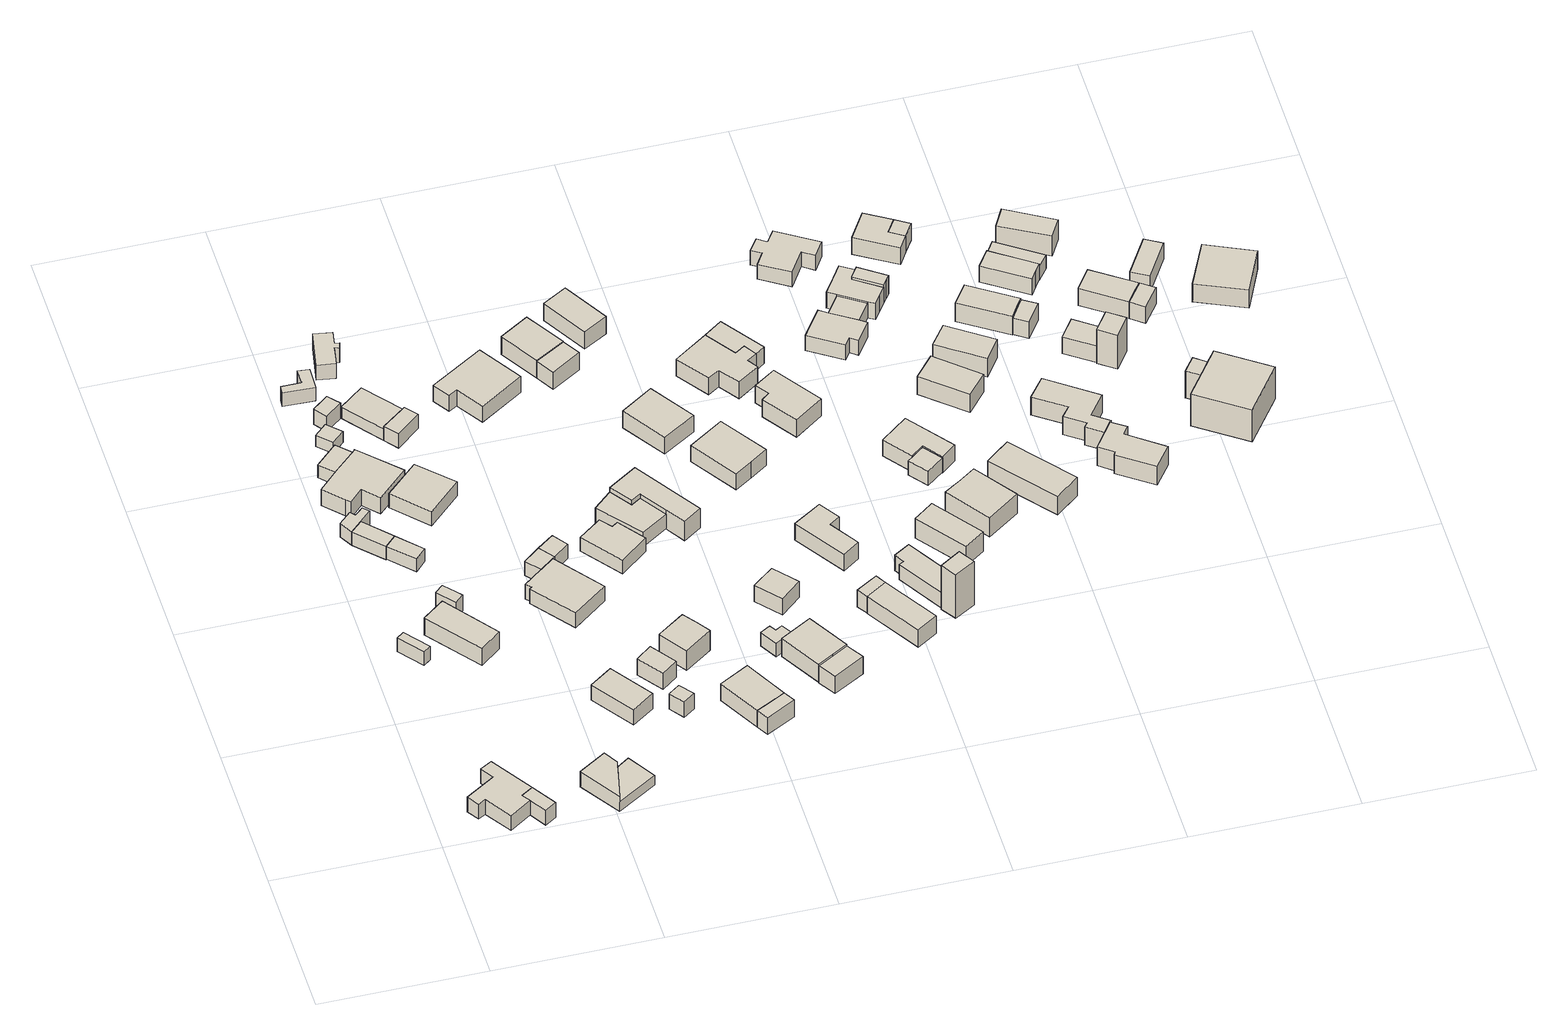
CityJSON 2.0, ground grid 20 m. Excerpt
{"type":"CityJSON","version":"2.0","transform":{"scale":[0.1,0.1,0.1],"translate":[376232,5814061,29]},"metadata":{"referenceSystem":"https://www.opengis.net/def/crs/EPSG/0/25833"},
"CityObjects":{
"building1":{"type":"Building","attributes":{"Gemeindeschluessel":"11000005","BezugspunktDach":"2200","function":"31001_1312","measuredHeight":2.3,"storeysAboveGround":1},"address":[{"country":"Germany","locality":"Berlin","thoroughfareNumber":"42 (55)","thoroughfareName":"Breitehornweg"}],"geometry":[{"type":"Solid","lod":"1","boundaries":[[[[0,1,2,3,4,5,6,7,8,9]],[[10,11,12,13,14,15,16,17,18,19]],[[10,19,9,8]],[[11,10,8,7]],[[12,11,7,6]],[[13,12,6,5]],[[14,13,5,4]],[[15,14,4,3]],[[16,15,3,2]],[[17,16,2,1]],[[18,17,1,0]],[[19,18,0,9]]]]}]},
"building2":{"type":"Building","attributes":{"Gemeindeschluessel":"11000005","BezugspunktDach":"2200","function":"51009_1610","measuredHeight":2.31,"storeysAboveGround":0},"address":[{"country":"Germany","locality":"Berlin"}],"geometry":[{"type":"Solid","lod":"1","boundaries":[[[[3,20,21,5,4]],[[13,22,23,15,14]],[[13,14,4,5]],[[22,13,5,21]],[[23,22,21,20]],[[15,23,20,3]],[[14,15,3,4]]]]}]},
"building3":{"type":"Building","attributes":{"Gemeindeschluessel":"11000005","BezugspunktDach":"2200","function":"31001_1000","measuredHeight":2.13,"storeysAboveGround":1},"address":[{"country":"Germany","locality":"Berlin","thoroughfareNumber":"42 (38)","thoroughfareName":"Breitehornweg"}],"geometry":[{"type":"Solid","lod":"1","boundaries":[[[[24,25,26,27]],[[28,29,30,31]],[[28,31,27,26]],[[29,28,26,25]],[[30,29,25,24]],[[31,30,24,27]]]]}]},
"building4":{"type":"Building","attributes":{"Gemeindeschluessel":"11000005","BezugspunktDach":"2200","function":"31001_1000","measuredHeight":2.03,"storeysAboveGround":1},"address":[{"country":"Germany","locality":"Berlin","thoroughfareNumber":"42 (13)","thoroughfareName":"Breitehornweg"}],"geometry":[{"type":"Solid","lod":"1","boundaries":[[[[32,33,34,35,36,37,38]],[[39,40,41,42,43,44,45]],[[39,45,38,37]],[[40,39,37,36]],[[41,40,36,35]],[[42,41,35,34]],[[43,42,34,33]],[[44,43,33,32]],[[45,44,32,38]]]]}]},
"building5":{"type":"Building","attributes":{"Gemeindeschluessel":"11000005","BezugspunktDach":"2200","function":"31001_1000","measuredHeight":2.01,"storeysAboveGround":1},"address":[{"country":"Germany","locality":"Berlin","thoroughfareNumber":"42 (14)","thoroughfareName":"Breitehornweg"}],"geometry":[{"type":"Solid","lod":"1","boundaries":[[[[46,47,33,32]],[[43,48,49,44]],[[43,44,32,33]],[[48,43,33,47]],[[49,48,47,46]],[[44,49,46,32]]]]}]},
"building6":{"type":"Building","attributes":{"Gemeindeschluessel":"11000005","BezugspunktDach":"2200","function":"31001_1312","measuredHeight":2.91,"storeysAboveGround":1},"address":[{"country":"Germany","locality":"Berlin","thoroughfareNumber":"42 (39)","thoroughfareName":"Breitehornweg"}],"geometry":[{"type":"Solid","lod":"1","boundaries":[[[[50,51,52,53,54]],[[55,56,57,58,59]],[[55,59,54,53]],[[56,55,53,52]],[[57,56,52,51]],[[58,57,51,50]],[[59,58,50,54]]]]}]},
"building7":{"type":"Building","attributes":{"Gemeindeschluessel":"11000005","BezugspunktDach":"2200","function":"51009_1610","measuredHeight":1.99,"storeysAboveGround":0},"address":[{"country":"Germany","locality":"Berlin"}],"geometry":[{"type":"Solid","lod":"1","boundaries":[[[[60,61,47,46]],[[62,63,64,65]],[[62,65,46,47]],[[63,62,47,61]],[[64,63,61,60]],[[65,64,60,46]]]]}]},
"building8":{"type":"Building","attributes":{"Gemeindeschluessel":"11000005","BezugspunktDach":"2200","function":"31001_1000","measuredHeight":2.47,"storeysAboveGround":1},"address":[{"country":"Germany","locality":"Berlin","thoroughfareNumber":"42 (40)","thoroughfareName":"Breitehornweg"}],"geometry":[{"type":"Solid","lod":"1","boundaries":[[[[66,67,68,69]],[[70,71,72,73]],[[70,73,69,68]],[[71,70,68,67]],[[72,71,67,66]],[[73,72,66,69]]]]}]},
"building9":{"type":"Building","attributes":{"Gemeindeschluessel":"11000005","BezugspunktDach":"2200","function":"51009_1610","measuredHeight":2.07,"storeysAboveGround":0},"address":[{"country":"Germany","locality":"Berlin"}],"geometry":[{"type":"Solid","lod":"1","boundaries":[[[[74,75,76,77]],[[78,79,80,81]],[[78,81,77,76]],[[79,78,76,75]],[[80,79,75,74]],[[81,80,74,77]]]]}]},
"building10":{"type":"Building","attributes":{"Gemeindeschluessel":"11000005","function":"31001_1312"},"address":[{"country":"Germany","locality":"Berlin","thoroughfareNumber":"42 (54)","thoroughfareName":"Breitehornweg"}],"children":["building10-1","building10-2"]},
"building10-1":{"type":"BuildingPart","attributes":{"BezugspunktDach":"2200","measuredHeight":2.38,"storeysAboveGround":1},"parents":["building10"],"geometry":[{"type":"MultiSurface","lod":"1","boundaries":[[[82,83,84,85]],[[86,87,88,89]],[[86,89,85,84]],[[87,86,84,83]],[[90,91,83,82]],[[89,88,82,85]],[[88,87,91,90]]]}]},
"building10-2":{"type":"BuildingPart","attributes":{"BezugspunktDach":"2200","measuredHeight":1.54,"storeysAboveGround":1},"parents":["building10"],"geometry":[{"type":"Solid","lod":"1","boundaries":[[[[92,93,91,90]],[[87,94,95,88]],[[94,87,91,93]],[[95,94,93,92]],[[88,95,92,90]],[[87,88,90,91]]]]}]},
"building11":{"type":"Building","attributes":{"Gemeindeschluessel":"11000005","BezugspunktDach":"2200","function":"31001_1312","measuredHeight":2.83,"storeysAboveGround":1},"address":[{"country":"Germany","locality":"Berlin","thoroughfareNumber":"42 (11)","thoroughfareName":"Breitehornweg"}],"geometry":[{"type":"Solid","lod":"1","boundaries":[[[[96,97,98,99,100,101,102,103,104]],[[80,79,105,106,107,108,109,110,111]],[[80,111,104,103]],[[79,80,103,102]],[[105,79,102,101]],[[106,105,101,100]],[[107,106,100,99]],[[108,107,99,98]],[[109,108,98,97]],[[110,109,97,96]],[[111,110,96,104]]]]}]},
"building12":{"type":"Building","attributes":{"Gemeindeschluessel":"11000005","BezugspunktDach":"2200","function":"31001_1000","measuredHeight":1.75,"storeysAboveGround":1},"address":[{"country":"Germany","locality":"Berlin","thoroughfareNumber":"42 (10)","thoroughfareName":"Breitehornweg"}],"geometry":[{"type":"Solid","lod":"1","boundaries":[[[[112,113,114,115]],[[116,117,118,119]],[[116,119,115,114]],[[117,116,114,113]],[[118,117,113,112]],[[119,118,112,115]]]]}]},
"building13":{"type":"Building","attributes":{"Gemeindeschluessel":"11000005","BezugspunktDach":"2200","function":"31001_1000","measuredHeight":2.07,"storeysAboveGround":1},"address":[{"country":"Germany","locality":"Berlin","thoroughfareNumber":"42 (4)","thoroughfareName":"Breitehornweg"}],"geometry":[{"type":"Solid","lod":"1","boundaries":[[[[120,121,122,123,124,125]],[[126,127,128,129,130,131]],[[126,131,125,124]],[[127,126,124,123]],[[128,127,123,122]],[[129,128,122,121]],[[130,129,121,120]],[[131,130,120,125]]]]}]},
"building14":{"type":"Building","attributes":{"Gemeindeschluessel":"11000005","BezugspunktDach":"2200","function":"31001_1000","measuredHeight":2.39,"storeysAboveGround":1},"address":[{"country":"Germany","locality":"Berlin","thoroughfareNumber":"42 (9)","thoroughfareName":"Breitehornweg"}],"geometry":[{"type":"Solid","lod":"1","boundaries":[[[[132,133,134,135]],[[136,137,138,139]],[[136,139,135,134]],[[137,136,134,133]],[[138,137,133,132]],[[139,138,132,135]]]]}]},
"building15":{"type":"Building","attributes":{"Gemeindeschluessel":"11000005","BezugspunktDach":"2200","function":"31001_1312","measuredHeight":2.2,"storeysAboveGround":1},"address":[{"country":"Germany","locality":"Berlin","thoroughfareNumber":"42 (12)","thoroughfareName":"Breitehornweg"}],"geometry":[{"type":"Solid","lod":"1","boundaries":[[[[140,141,142,143]],[[144,145,146,147]],[[144,147,143,142]],[[145,144,142,141]],[[146,145,141,140]],[[147,146,140,143]]]]}]},
"building16":{"type":"Building","attributes":{"Gemeindeschluessel":"11000005","BezugspunktDach":"2200","function":"31001_1312","measuredHeight":1.84,"storeysAboveGround":1},"address":[{"country":"Germany","locality":"Berlin","thoroughfareNumber":"42 (8)","thoroughfareName":"Breitehornweg"}],"geometry":[{"type":"Solid","lod":"1","boundaries":[[[[148,149,150,151]],[[152,153,154,155]],[[152,155,151,150]],[[153,152,150,149]],[[154,153,149,148]],[[155,154,148,151]]]]}]},
"building17":{"type":"Building","attributes":{"Gemeindeschluessel":"11000005","BezugspunktDach":"2200","function":"31001_1312","measuredHeight":2.46,"storeysAboveGround":1},"address":[{"country":"Germany","locality":"Berlin","thoroughfareNumber":"42 (53)","thoroughfareName":"Breitehornweg"}],"geometry":[{"type":"Solid","lod":"1","boundaries":[[[[156,157,158,159]],[[160,161,162,163]],[[160,163,159,158]],[[161,160,158,157]],[[162,161,157,156]],[[163,162,156,159]]]]}]},
"building18":{"type":"Building","attributes":{"Gemeindeschluessel":"11000005","BezugspunktDach":"2200","function":"31001_1000","measuredHeight":2.33,"storeysAboveGround":1},"address":[{"country":"Germany","locality":"Berlin","thoroughfareNumber":"42 (5)","thoroughfareName":"Breitehornweg"}],"geometry":[{"type":"Solid","lod":"1","boundaries":[[[[164,165,166,167,168,169,170,171]],[[172,173,174,175,176,177,178,179]],[[172,179,171,170]],[[173,172,170,169]],[[174,173,169,168]],[[175,174,168,167]],[[176,175,167,166]],[[177,176,166,165]],[[178,177,165,164]],[[179,178,164,171]]]]}]},
"building19":{"type":"Building","attributes":{"Gemeindeschluessel":"11000005","BezugspunktDach":"2200","function":"51009_1610","measuredHeight":2.72,"storeysAboveGround":0},"address":[{"country":"Germany","locality":"Berlin"}],"geometry":[{"type":"Solid","lod":"1","boundaries":[[[[180,181,182,183]],[[153,184,185,154]],[[153,154,183,182]],[[184,153,182,181]],[[185,184,181,180]],[[154,185,180,183]]]]}]},
"building20":{"type":"Building","attributes":{"Gemeindeschluessel":"11000005","BezugspunktDach":"2200","function":"31001_1000","measuredHeight":2.19,"storeysAboveGround":1},"address":[{"country":"Germany","locality":"Berlin","thoroughfareNumber":"42 (42)","thoroughfareName":"Breitehornweg"}],"geometry":[{"type":"Solid","lod":"1","boundaries":[[[[186,187,188,189,190]],[[191,192,193,194,195]],[[191,195,190,189]],[[192,191,189,188]],[[193,192,188,187]],[[194,193,187,186]],[[195,194,186,190]]]]}]},
"building21":{"type":"Building","attributes":{"Gemeindeschluessel":"11000005","BezugspunktDach":"2200","function":"31001_1312","measuredHeight":2.28,"storeysAboveGround":1},"address":[{"country":"Germany","locality":"Berlin","thoroughfareNumber":"42 (41)","thoroughfareName":"Breitehornweg"}],"geometry":[{"type":"Solid","lod":"1","boundaries":[[[[196,197,198,199,187,186,200]],[[201,202,203,204,205,206,207]],[[201,207,200,186]],[[202,201,186,187]],[[203,202,187,199]],[[204,203,199,198]],[[205,204,198,197]],[[206,205,197,196]],[[207,206,196,200]]]]}]},
"building22":{"type":"Building","attributes":{"Gemeindeschluessel":"11000005","BezugspunktDach":"2200","function":"31001_1000","measuredHeight":2.46,"storeysAboveGround":1},"address":[{"country":"Germany","locality":"Berlin","thoroughfareNumber":"42 (51)","thoroughfareName":"Breitehornweg"}],"geometry":[{"type":"Solid","lod":"1","boundaries":[[[[208,209,210,211]],[[212,213,214,215]],[[212,215,211,210]],[[213,212,210,209]],[[214,213,209,208]],[[215,214,208,211]]]]}]},
"building23":{"type":"Building","attributes":{"Gemeindeschluessel":"11000005","BezugspunktDach":"2200","function":"31001_1000","measuredHeight":2.18,"storeysAboveGround":1},"address":[{"country":"Germany","locality":"Berlin","thoroughfareNumber":"42 (43)","thoroughfareName":"Breitehornweg"}],"geometry":[{"type":"Solid","lod":"1","boundaries":[[[[188,216,217,189]],[[218,219,192,191]],[[218,191,189,217]],[[219,218,217,216]],[[192,219,216,188]],[[191,192,188,189]]]]}]},
"building24":{"type":"Building","attributes":{"Gemeindeschluessel":"11000005","BezugspunktDach":"2200","function":"31001_1000","measuredHeight":2.46,"storeysAboveGround":1},"address":[{"country":"Germany","locality":"Berlin","thoroughfareNumber":"42 (52)","thoroughfareName":"Breitehornweg"}],"geometry":[{"type":"Solid","lod":"1","boundaries":[[[[220,221,222,223]],[[224,225,226,227]],[[224,227,223,222]],[[225,224,222,221]],[[226,225,221,220]],[[227,226,220,223]]]]}]},
"building25":{"type":"Building","attributes":{"Gemeindeschluessel":"11000005","BezugspunktDach":"2200","function":"31001_1312","measuredHeight":3.38,"storeysAboveGround":1},"address":[{"country":"Germany","locality":"Berlin","thoroughfareNumber":"42 (49)","thoroughfareName":"Breitehornweg"}],"geometry":[{"type":"Solid","lod":"1","boundaries":[[[[228,229,230,231,232]],[[233,234,235,236,237]],[[233,237,232,231]],[[234,233,231,230]],[[235,234,230,229]],[[236,235,229,228]],[[237,236,228,232]]]]}]},
"building26":{"type":"Building","attributes":{"Gemeindeschluessel":"11000005","BezugspunktDach":"2200","function":"31001_1312","measuredHeight":2.15,"storeysAboveGround":1},"address":[{"country":"Germany","locality":"Berlin","thoroughfareNumber":"42 (44)","thoroughfareName":"Breitehornweg"}],"geometry":[{"type":"Solid","lod":"1","boundaries":[[[[238,239,240,241,242,243]],[[244,245,246,247,248,249]],[[244,249,243,242]],[[245,244,242,241]],[[246,245,241,240]],[[247,246,240,239]],[[248,247,239,238]],[[249,248,238,243]]]]}]},
"building27":{"type":"Building","attributes":{"Gemeindeschluessel":"11000005","BezugspunktDach":"2200","function":"31001_1312","measuredHeight":2.53,"storeysAboveGround":1},"address":[{"country":"Germany","locality":"Berlin","thoroughfareNumber":"42 (7)","thoroughfareName":"Breitehornweg"}],"geometry":[{"type":"Solid","lod":"1","boundaries":[[[[250,251,252,253,254,255]],[[256,257,258,259,260,261]],[[256,261,255,254]],[[257,256,254,253]],[[258,257,253,252]],[[259,258,252,251]],[[260,259,251,250]],[[261,260,250,255]]]]}]},
"building28":{"type":"Building","attributes":{"Gemeindeschluessel":"11000005","BezugspunktDach":"2200","function":"31001_1312","measuredHeight":3.07,"storeysAboveGround":1},"address":[{"country":"Germany","locality":"Berlin","thoroughfareNumber":"42 (50)","thoroughfareName":"Breitehornweg"}],"geometry":[{"type":"Solid","lod":"1","boundaries":[[[[262,263,264,265]],[[266,267,268,269]],[[266,269,265,264]],[[267,266,264,263]],[[268,267,263,262]],[[269,268,262,265]]]]}]},
"building29":{"type":"Building","attributes":{"Gemeindeschluessel":"11000005","BezugspunktDach":"2200","function":"51009_1610","measuredHeight":2.54,"storeysAboveGround":0},"address":[{"country":"Germany","locality":"Berlin"}],"geometry":[{"type":"Solid","lod":"1","boundaries":[[[[270,271,263,262]],[[267,272,273,268]],[[267,268,262,263]],[[272,267,263,271]],[[273,272,271,270]],[[268,273,270,262]]]]}]},
"building30":{"type":"Building","attributes":{"Gemeindeschluessel":"11000005","BezugspunktDach":"2200","function":"51009_1610","measuredHeight":2.18,"storeysAboveGround":0},"address":[{"country":"Germany","locality":"Berlin"}],"geometry":[{"type":"Solid","lod":"1","boundaries":[[[[274,275,276,277,278,279]],[[280,281,282,283,284,285]],[[280,285,279,278]],[[281,280,278,277]],[[282,281,277,276]],[[283,282,276,275]],[[284,283,275,274]],[[285,284,274,279]]]]}]},
"building31":{"type":"Building","attributes":{"Gemeindeschluessel":"11000005","BezugspunktDach":"2200","function":"31001_1312","measuredHeight":3.89,"storeysAboveGround":1},"address":[{"country":"Germany","locality":"Berlin","thoroughfareNumber":"42 (45)","thoroughfareName":"Breitehornweg"}],"geometry":[{"type":"Solid","lod":"1","boundaries":[[[[286,287,288,289,290,291,292]],[[293,294,295,296,297,298,299]],[[293,299,292,291]],[[294,293,291,290]],[[295,294,290,289]],[[296,295,289,288]],[[297,296,288,287]],[[298,297,287,286]],[[299,298,286,292]]]]}]},
"building32":{"type":"Building","attributes":{"Gemeindeschluessel":"11000005","BezugspunktDach":"2200","function":"31001_1000","measuredHeight":2.08,"storeysAboveGround":1},"address":[{"country":"Germany","locality":"Berlin","thoroughfareNumber":"42 (48)","thoroughfareName":"Breitehornweg"}],"geometry":[{"type":"Solid","lod":"1","boundaries":[[[[300,301,302,303,304,305]],[[306,307,308,309,310,311]],[[306,311,305,304]],[[307,306,304,303]],[[308,307,303,302]],[[309,308,302,301]],[[310,309,301,300]],[[311,310,300,305]]]]}]},
"building33":{"type":"Building","attributes":{"Gemeindeschluessel":"11000005","BezugspunktDach":"2200","function":"31001_1312","measuredHeight":3.13,"storeysAboveGround":1},"address":[{"country":"Germany","locality":"Berlin","thoroughfareNumber":"38 (67)","thoroughfareName":"Breitehornweg"}],"geometry":[{"type":"Solid","lod":"1","boundaries":[[[[312,313,314,315]],[[316,317,318,319]],[[316,319,315,314]],[[317,316,314,313]],[[318,317,313,312]],[[319,318,312,315]]]]}]},
"building34":{"type":"Building","attributes":{"Gemeindeschluessel":"11000005","BezugspunktDach":"2200","function":"51009_1610","measuredHeight":3.17,"storeysAboveGround":0},"address":[{"country":"Germany","locality":"Berlin"}],"geometry":[{"type":"Solid","lod":"1","boundaries":[[[[320,321,322,323]],[[317,324,325,318]],[[317,318,323,322]],[[324,317,322,321]],[[325,324,321,320]],[[318,325,320,323]]]]}]},
"building35":{"type":"Building","attributes":{"Gemeindeschluessel":"11000005","BezugspunktDach":"2200","function":"31001_1312","measuredHeight":3.15,"storeysAboveGround":1},"address":[{"country":"Germany","locality":"Berlin","thoroughfareNumber":"42 (47)","thoroughfareName":"Breitehornweg"}],"geometry":[{"type":"Solid","lod":"1","boundaries":[[[[326,327,328,329,330,331]],[[332,333,334,335,336,337]],[[332,337,331,330]],[[333,332,330,329]],[[334,333,329,328]],[[335,334,328,327]],[[336,335,327,326]],[[337,336,326,331]]]]}]},
"building36":{"type":"Building","attributes":{"Gemeindeschluessel":"11000005","BezugspunktDach":"2200","function":"51009_1610","measuredHeight":2.68,"storeysAboveGround":0},"address":[{"country":"Germany","locality":"Berlin"}],"geometry":[{"type":"Solid","lod":"1","boundaries":[[[[338,339,340,341]],[[342,343,344,345]],[[342,345,341,340]],[[343,342,340,339]],[[344,343,339,338]],[[345,344,338,341]]]]}]},
"building37":{"type":"Building","attributes":{"Gemeindeschluessel":"11000005","BezugspunktDach":"2200","function":"31001_1312","measuredHeight":2.5,"storeysAboveGround":1},"address":[{"country":"Germany","locality":"Berlin","thoroughfareNumber":"42 (46)","thoroughfareName":"Breitehornweg"}],"geometry":[{"type":"Solid","lod":"1","boundaries":[[[[346,347,348,349]],[[350,351,352,353]],[[350,353,349,348]],[[351,350,348,347]],[[352,351,347,346]],[[353,352,346,349]]]]}]},
"building38":{"type":"Building","attributes":{"Gemeindeschluessel":"11000005","BezugspunktDach":"2200","function":"31001_1312","measuredHeight":2.85,"storeysAboveGround":1},"address":[{"country":"Germany","locality":"Berlin","thoroughfareNumber":"38 (45)","thoroughfareName":"Breitehornweg"}],"geometry":[{"type":"Solid","lod":"1","boundaries":[[[[354,355,356,357]],[[358,359,360,361]],[[358,361,357,356]],[[359,358,356,355]],[[360,359,355,354]],[[361,360,354,357]]]]}]},
"building39":{"type":"Building","attributes":{"Gemeindeschluessel":"11000005","BezugspunktDach":"2200","function":"31001_1312","measuredHeight":3.11,"storeysAboveGround":1},"address":[{"country":"Germany","locality":"Berlin","thoroughfareNumber":"38 (65)","thoroughfareName":"Breitehornweg"}],"geometry":[{"type":"Solid","lod":"1","boundaries":[[[[362,363,364,365]],[[366,367,368,369]],[[366,369,365,364]],[[367,366,364,363]],[[368,367,363,362]],[[369,368,362,365]]]]}]},
"building40":{"type":"Building","attributes":{"Gemeindeschluessel":"11000005","BezugspunktDach":"2200","function":"31001_1312","measuredHeight":3.02,"storeysAboveGround":1},"address":[{"country":"Germany","locality":"Berlin","thoroughfareNumber":"38 (44)","thoroughfareName":"Breitehornweg"}],"geometry":[{"type":"Solid","lod":"1","boundaries":[[[[370,371,372,373,374,375]],[[376,377,378,379,380,381]],[[376,381,375,374]],[[377,376,374,373]],[[378,377,373,372]],[[379,378,372,371]],[[380,379,371,370]],[[381,380,370,375]]]]}]},
"building41":{"type":"Building","attributes":{"Gemeindeschluessel":"11000005","BezugspunktDach":"2200","function":"31001_1000","measuredHeight":2.6,"storeysAboveGround":1},"address":[{"country":"Germany","locality":"Berlin","thoroughfareNumber":"38 (42)","thoroughfareName":"Breitehornweg"}],"geometry":[{"type":"Solid","lod":"1","boundaries":[[[[382,383,384,385]],[[386,387,388,389]],[[386,389,385,384]],[[387,386,384,383]],[[388,387,383,382]],[[389,388,382,385]]]]}]},
"building42":{"type":"Building","attributes":{"Gemeindeschluessel":"11000005","BezugspunktDach":"2200","function":"31001_1312","measuredHeight":2.66,"storeysAboveGround":1},"address":[{"country":"Germany","locality":"Berlin","thoroughfareNumber":"38 (43)","thoroughfareName":"Breitehornweg"}],"geometry":[{"type":"Solid","lod":"1","boundaries":[[[[390,391,392,393,394,395]],[[396,397,398,399,400,401]],[[396,401,395,394]],[[397,396,394,393]],[[398,397,393,392]],[[399,398,392,391]],[[400,399,391,390]],[[401,400,390,395]]]]}]},
"building43":{"type":"Building","attributes":{"Gemeindeschluessel":"11000005","BezugspunktDach":"2200","function":"31001_1312","measuredHeight":2.67,"storeysAboveGround":1},"address":[{"country":"Germany","locality":"Berlin","thoroughfareNumber":"38 (41)","thoroughfareName":"Breitehornweg"}],"geometry":[{"type":"Solid","lod":"1","boundaries":[[[[402,403,383,382]],[[404,405,406,407]],[[404,407,382,383]],[[405,404,383,403]],[[406,405,403,402]],[[407,406,402,382]]]]}]},
"building44":{"type":"Building","attributes":{"Gemeindeschluessel":"11000005","BezugspunktDach":"2200","function":"31001_1312","measuredHeight":2.55,"storeysAboveGround":1},"address":[{"country":"Germany","locality":"Berlin","thoroughfareNumber":"38 (46)","thoroughfareName":"Breitehornweg"}],"geometry":[{"type":"Solid","lod":"1","boundaries":[[[[408,409,410,411,412,413,414,415,416,417]],[[418,419,420,421,422,423,424,425,426,427]],[[418,427,417,416]],[[419,418,416,415]],[[420,419,415,414]],[[421,420,414,413]],[[422,421,413,412]],[[423,422,412,411]],[[424,423,411,410]],[[425,424,410,409]],[[426,425,409,408]],[[427,426,408,417]]]]}]},
"building45":{"type":"Building","attributes":{"Gemeindeschluessel":"11000005","BezugspunktDach":"2200","function":"31001_1312","measuredHeight":2.46,"storeysAboveGround":1},"address":[{"country":"Germany","locality":"Berlin","thoroughfareNumber":"38 (40)","thoroughfareName":"Breitehornweg"}],"geometry":[{"type":"Solid","lod":"1","boundaries":[[[[428,429,430,431,432,433]],[[434,435,436,437,438,439]],[[434,439,433,432]],[[435,434,432,431]],[[436,435,431,430]],[[437,436,430,429]],[[438,437,429,428]],[[439,438,428,433]]]]}]},
"building46":{"type":"Building","attributes":{"Gemeindeschluessel":"11000005","BezugspunktDach":"2200","function":"51009_1610","measuredHeight":2.55,"storeysAboveGround":0},"address":[{"country":"Germany","locality":"Berlin"}],"geometry":[{"type":"Solid","lod":"1","boundaries":[[[[415,414,413,440,441,416]],[[442,443,421,420,419,418]],[[442,418,416,441]],[[443,442,441,440]],[[421,443,440,413]],[[420,421,413,414]],[[419,420,414,415]],[[418,419,415,416]]]]}]},
"building47":{"type":"Building","attributes":{"Gemeindeschluessel":"11000005","BezugspunktDach":"2200","function":"51009_1610","measuredHeight":6.75,"storeysAboveGround":0},"address":[{"country":"Germany","locality":"Berlin"}],"geometry":[{"type":"Solid","lod":"1","boundaries":[[[[444,445,446,447]],[[448,449,450,451]],[[448,451,447,446]],[[449,448,446,445]],[[450,449,445,444]],[[451,450,444,447]]]]}]},
"building48":{"type":"Building","attributes":{"Gemeindeschluessel":"11000005","BezugspunktDach":"2200","function":"31001_1312","measuredHeight":2.63,"storeysAboveGround":1},"address":[{"country":"Germany","locality":"Berlin","thoroughfareNumber":"38 (47)","thoroughfareName":"Breitehornweg"}],"geometry":[{"type":"Solid","lod":"1","boundaries":[[[[452,453,454,455,456,457]],[[458,459,460,461,462,463]],[[458,463,457,456]],[[459,458,456,455]],[[460,459,455,454]],[[461,460,454,453]],[[462,461,453,452]],[[463,462,452,457]]]]}]},
"building49":{"type":"Building","attributes":{"Gemeindeschluessel":"11000005","BezugspunktDach":"2200","function":"31001_1312","measuredHeight":3.52,"storeysAboveGround":1},"address":[{"country":"Germany","locality":"Berlin","thoroughfareNumber":"38 (39)","thoroughfareName":"Breitehornweg"}],"geometry":[{"type":"Solid","lod":"1","boundaries":[[[[464,465,466,467,468]],[[469,470,471,472,473]],[[469,473,468,467]],[[470,469,467,466]],[[471,470,466,465]],[[472,471,465,464]],[[473,472,464,468]]]]}]},
"building50":{"type":"Building","attributes":{"Gemeindeschluessel":"11000005","BezugspunktDach":"2200","function":"51009_1610","measuredHeight":2.26,"storeysAboveGround":0},"address":[{"country":"Germany","locality":"Berlin"}],"geometry":[{"type":"Solid","lod":"1","boundaries":[[[[474,475,476,477,478]],[[479,480,481,482,483]],[[479,483,478,477]],[[480,479,477,476]],[[481,480,476,475]],[[482,481,475,474]],[[483,482,474,478]]]]}]},
"building51":{"type":"Building","attributes":{"Gemeindeschluessel":"11000005","BezugspunktDach":"2200","function":"31001_1312","measuredHeight":2.47,"storeysAboveGround":1},"address":[{"country":"Germany","locality":"Berlin","thoroughfareNumber":"38 (36)","thoroughfareName":"Breitehornweg"}],"geometry":[{"type":"Solid","lod":"1","boundaries":[[[[484,485,486,487,488,489]],[[490,491,492,493,494,495]],[[490,495,489,488]],[[491,490,488,487]],[[492,491,487,486]],[[493,492,486,485]],[[494,493,485,484]],[[495,494,484,489]]]]}]},
"building52":{"type":"Building","attributes":{"Gemeindeschluessel":"11000005","BezugspunktDach":"2200","function":"31001_1312","measuredHeight":3.46,"storeysAboveGround":1},"address":[{"country":"Germany","locality":"Berlin","thoroughfareNumber":"38 (38)","thoroughfareName":"Breitehornweg"}],"geometry":[{"type":"Solid","lod":"1","boundaries":[[[[496,497,498,499,500]],[[501,502,503,504,505]],[[501,505,500,499]],[[502,501,499,498]],[[503,502,498,497]],[[504,503,497,496]],[[505,504,496,500]]]]}]},
"building53":{"type":"Building","attributes":{"Gemeindeschluessel":"11000005","BezugspunktDach":"2200","function":"31001_1312","measuredHeight":2.35,"storeysAboveGround":1},"address":[{"country":"Germany","locality":"Berlin","thoroughfareNumber":"38 (48)","thoroughfareName":"Breitehornweg"}],"geometry":[{"type":"Solid","lod":"1","boundaries":[[[[506,507,508,509,510,511,512,513]],[[514,515,516,517,518,519,520,521]],[[514,521,513,512]],[[515,514,512,511]],[[516,515,511,510]],[[517,516,510,509]],[[518,517,509,508]],[[519,518,508,507]],[[520,519,507,506]],[[521,520,506,513]]]]}]},
"building54":{"type":"Building","attributes":{"Gemeindeschluessel":"11000005","BezugspunktDach":"2200","function":"31001_1312","measuredHeight":2.36,"storeysAboveGround":1},"address":[{"country":"Germany","locality":"Berlin","thoroughfareNumber":"38 (50)","thoroughfareName":"Breitehornweg"}],"geometry":[{"type":"Solid","lod":"1","boundaries":[[[[522,523,524,525,526,527,528,529,530,531]],[[532,533,534,535,536,537,538,539,540,541]],[[532,541,531,530]],[[533,532,530,529]],[[534,533,529,528]],[[535,534,528,527]],[[536,535,527,526]],[[537,536,526,525]],[[538,537,525,524]],[[539,538,524,523]],[[540,539,523,522]],[[541,540,522,531]]]]}]},
"building55":{"type":"Building","attributes":{"Gemeindeschluessel":"11000005","BezugspunktDach":"2200","function":"51009_1610","measuredHeight":2.36,"storeysAboveGround":0},"address":[{"country":"Germany","locality":"Berlin"}],"geometry":[{"type":"Solid","lod":"1","boundaries":[[[[510,542,543,511]],[[544,545,516,515]],[[544,515,511,543]],[[545,544,543,542]],[[516,545,542,510]],[[515,516,510,511]]]]}]},
"building56":{"type":"Building","attributes":{"Gemeindeschluessel":"11000005","BezugspunktDach":"2200","function":"31001_1312","measuredHeight":3.23,"storeysAboveGround":1},"address":[{"country":"Germany","locality":"Berlin","thoroughfareNumber":"38 (49)","thoroughfareName":"Breitehornweg"}],"geometry":[{"type":"Solid","lod":"1","boundaries":[[[[546,547,548,549,550,551,552,553,554,555]],[[556,557,558,559,560,561,562,545,544,563]],[[556,563,555,554]],[[557,556,554,553]],[[558,557,553,552]],[[559,558,552,551]],[[560,559,551,550]],[[561,560,550,549]],[[562,561,549,548]],[[545,562,548,547]],[[544,545,547,546]],[[563,544,546,555]]]]}]},
"building57":{"type":"Building","attributes":{"Gemeindeschluessel":"11000005","BezugspunktDach":"2200","function":"31001_1312","measuredHeight":2.78,"storeysAboveGround":1},"address":[{"country":"Germany","locality":"Berlin","thoroughfareNumber":"38 (35)","thoroughfareName":"Breitehornweg"}],"geometry":[{"type":"Solid","lod":"1","boundaries":[[[[564,565,566,567]],[[568,569,570,571]],[[568,571,567,566]],[[569,568,566,565]],[[570,569,565,564]],[[571,570,564,567]]]]}]},
"building58":{"type":"Building","attributes":{"Gemeindeschluessel":"11000005","BezugspunktDach":"2200","function":"31001_1312","measuredHeight":3.22,"storeysAboveGround":1},"address":[{"country":"Germany","locality":"Berlin","thoroughfareNumber":"38 (37)","thoroughfareName":"Breitehornweg"}],"geometry":[{"type":"Solid","lod":"1","boundaries":[[[[572,573,574,575,576]],[[577,578,579,580,581]],[[577,581,576,575]],[[578,577,575,574]],[[579,578,574,573]],[[580,579,573,572]],[[581,580,572,576]]]]}]},
"building59":{"type":"Building","attributes":{"Gemeindeschluessel":"11000005","BezugspunktDach":"2200","function":"51009_1610","measuredHeight":3.2,"storeysAboveGround":0},"address":[{"country":"Germany","locality":"Berlin"}],"geometry":[{"type":"Solid","lod":"1","boundaries":[[[[582,583,584,585,586]],[[558,587,588,560,559]],[[558,559,586,585]],[[587,558,585,584]],[[588,587,584,583]],[[560,588,583,582]],[[559,560,582,586]]]]}]},
"building60":{"type":"Building","attributes":{"Gemeindeschluessel":"11000005","BezugspunktDach":"2200","function":"31001_1312","measuredHeight":3.03,"storeysAboveGround":1},"address":[{"country":"Germany","locality":"Berlin","thoroughfareNumber":"38 (34)","thoroughfareName":"Breitehornweg"}],"geometry":[{"type":"Solid","lod":"1","boundaries":[[[[589,590,591,592]],[[593,594,595,596]],[[593,596,592,591]],[[594,593,591,590]],[[595,594,590,589]],[[596,595,589,592]]]]}]},
"building61":{"type":"Building","attributes":{"Gemeindeschluessel":"11000005","BezugspunktDach":"2200","function":"31001_1312","measuredHeight":2.61,"storeysAboveGround":1},"address":[{"country":"Germany","locality":"Berlin","thoroughfareNumber":"38 (52)","thoroughfareName":"Breitehornweg"}],"geometry":[{"type":"Solid","lod":"1","boundaries":[[[[597,598,599,600,601,602]],[[603,604,605,606,607,608]],[[603,608,602,601]],[[604,603,601,600]],[[605,604,600,599]],[[606,605,599,598]],[[607,606,598,597]],[[608,607,597,602]]]]}]},
"building62":{"type":"Building","attributes":{"Gemeindeschluessel":"11000005","BezugspunktDach":"2200","function":"51009_1610","measuredHeight":2.6,"storeysAboveGround":0},"address":[{"country":"Germany","locality":"Berlin"}],"geometry":[{"type":"Solid","lod":"1","boundaries":[[[[598,609,600,599]],[[604,610,606,605]],[[604,605,599,600]],[[610,604,600,609]],[[606,610,609,598]],[[605,606,598,599]]]]}]},
"building63":{"type":"Building","attributes":{"Gemeindeschluessel":"11000005","BezugspunktDach":"2200","function":"31001_1312","measuredHeight":2.85,"storeysAboveGround":1},"address":[{"country":"Germany","locality":"Berlin","thoroughfareNumber":"38 (33)","thoroughfareName":"Breitehornweg"}],"geometry":[{"type":"Solid","lod":"1","boundaries":[[[[611,612,613,614,615,616,617,618,619,620,621]],[[622,623,624,625,626,627,628,629,630,631,632]],[[622,632,621,620]],[[623,622,620,619]],[[624,623,619,618]],[[625,624,618,617]],[[626,625,617,616]],[[627,626,616,615]],[[628,627,615,614]],[[629,628,614,613]],[[630,629,613,612]],[[631,630,612,611]],[[632,631,611,621]]]]}]},
"building64":{"type":"Building","attributes":{"Gemeindeschluessel":"11000005","BezugspunktDach":"2200","function":"31001_1312","measuredHeight":3.2,"storeysAboveGround":1},"address":[{"country":"Germany","locality":"Berlin","thoroughfareNumber":"38 (30)","thoroughfareName":"Breitehornweg"}],"geometry":[{"type":"Solid","lod":"1","boundaries":[[[[633,634,635,636,637,638]],[[639,640,641,642,643,644]],[[639,644,638,637]],[[640,639,637,636]],[[641,640,636,635]],[[642,641,635,634]],[[643,642,634,633]],[[644,643,633,638]]]]}]},
"building65":{"type":"Building","attributes":{"Gemeindeschluessel":"11000005","BezugspunktDach":"2200","function":"31001_1312","measuredHeight":2.9,"storeysAboveGround":1},"address":[{"country":"Germany","locality":"Berlin","thoroughfareNumber":"38 (32)","thoroughfareName":"Breitehornweg"}],"geometry":[{"type":"Solid","lod":"1","boundaries":[[[[645,646,647,648,649,650,616,615,651]],[[652,653,654,655,656,657,658,659,660]],[[652,660,651,615]],[[653,652,615,616]],[[654,653,616,650]],[[655,654,650,649]],[[656,655,649,648]],[[657,656,648,647]],[[658,657,647,646]],[[659,658,646,645]],[[660,659,645,651]]]]}]},
"building66":{"type":"Building","attributes":{"Gemeindeschluessel":"11000005","BezugspunktDach":"2200","function":"51009_1610","measuredHeight":2.55,"storeysAboveGround":0},"address":[{"country":"Germany","locality":"Berlin"}],"geometry":[{"type":"Solid","lod":"1","boundaries":[[[[661,662,663,664]],[[665,666,667,668]],[[665,668,664,663]],[[666,665,663,662]],[[667,666,662,661]],[[668,667,661,664]]]]}]},
"building67":{"type":"Building","attributes":{"Gemeindeschluessel":"11000005","BezugspunktDach":"2200","function":"31001_1312","measuredHeight":2.7,"storeysAboveGround":1},"address":[{"country":"Germany","locality":"Berlin","thoroughfareNumber":"38 (29)","thoroughfareName":"Breitehornweg"}],"geometry":[{"type":"Solid","lod":"1","boundaries":[[[[669,670,671,672,673]],[[674,675,676,677,678]],[[674,678,673,672]],[[675,674,672,671]],[[676,675,671,670]],[[677,676,670,669]],[[678,677,669,673]]]]}]},
"building68":{"type":"Building","attributes":{"Gemeindeschluessel":"11000005","BezugspunktDach":"2200","function":"31001_1312","measuredHeight":3.29,"storeysAboveGround":1},"address":[{"country":"Germany","locality":"Berlin","thoroughfareNumber":"38 (31)","thoroughfareName":"Breitehornweg"}],"geometry":[{"type":"Solid","lod":"1","boundaries":[[[[679,680,681,682]],[[683,684,685,686]],[[683,686,682,681]],[[684,683,681,680]],[[685,684,680,679]],[[686,685,679,682]]]]}]},
"building69":{"type":"Building","attributes":{"Gemeindeschluessel":"11000005","BezugspunktDach":"2200","function":"51009_1610","measuredHeight":2.41,"storeysAboveGround":0},"address":[{"country":"Germany","locality":"Berlin"}],"geometry":[{"type":"Solid","lod":"1","boundaries":[[[[687,688,689,690]],[[691,692,693,694]],[[691,694,690,689]],[[692,691,689,688]],[[693,692,688,687]],[[694,693,687,690]]]]}]},
"building70":{"type":"Building","attributes":{"Gemeindeschluessel":"11000005","BezugspunktDach":"2200","function":"51009_1610","measuredHeight":5.28,"storeysAboveGround":0},"address":[{"country":"Germany","locality":"Berlin"}],"geometry":[{"type":"Solid","lod":"1","boundaries":[[[[695,696,697,698]],[[699,700,701,702]],[[699,702,698,697]],[[700,699,697,696]],[[701,700,696,695]],[[702,701,695,698]]]]}]},
"building71":{"type":"Building","attributes":{"Gemeindeschluessel":"11000005","BezugspunktDach":"2200","function":"31001_1312","measuredHeight":3.33,"storeysAboveGround":1},"address":[{"country":"Germany","locality":"Berlin","thoroughfareNumber":"38 (26)","thoroughfareName":"Breitehornweg"}],"geometry":[{"type":"Solid","lod":"1","boundaries":[[[[703,704,705,706]],[[707,708,709,710]],[[707,710,706,705]],[[708,707,705,704]],[[709,708,704,703]],[[710,709,703,706]]]]}]},
"building72":{"type":"Building","attributes":{"Gemeindeschluessel":"11000005","BezugspunktDach":"2200","function":"31001_1312","measuredHeight":2.97,"storeysAboveGround":1},"address":[{"country":"Germany","locality":"Berlin","thoroughfareNumber":"38 (28)","thoroughfareName":"Breitehornweg"}],"geometry":[{"type":"Solid","lod":"1","boundaries":[[[[711,712,713,714,715]],[[716,717,718,719,720]],[[716,720,715,714]],[[717,716,714,713]],[[718,717,713,712]],[[719,718,712,711]],[[720,719,711,715]]]]}]},
"building73":{"type":"Building","attributes":{"Gemeindeschluessel":"11000005","BezugspunktDach":"2200","function":"31001_1000","measuredHeight":4.2,"storeysAboveGround":1},"address":[{"country":"Germany","locality":"Berlin","thoroughfareNumber":"34 (1)","thoroughfareName":"Breitehornweg"}],"geometry":[{"type":"Solid","lod":"1","boundaries":[[[[721,722,723,724]],[[725,726,727,728]],[[725,728,724,723]],[[726,725,723,722]],[[727,726,722,721]],[[728,727,721,724]]]]}]},
"building74":{"type":"Building","attributes":{"Gemeindeschluessel":"11000005","BezugspunktDach":"2200","function":"51009_1610","measuredHeight":2.97,"storeysAboveGround":0},"address":[{"country":"Germany","locality":"Berlin"}],"geometry":[{"type":"Solid","lod":"1","boundaries":[[[[729,730,712,731,711]],[[732,718,733,734,719]],[[732,719,711,731]],[[718,732,731,712]],[[733,718,712,730]],[[734,733,730,729]],[[719,734,729,711]]]]}]},
"building75":{"type":"Building","attributes":{"name":"Wasserrettungsstation Breitehorn","Gemeindeschluessel":"11000005","BezugspunktDach":"2200","function":"31001_3070","measuredHeight":5.46,"storeysAboveGround":1},"address":[{"country":"Germany","locality":"Berlin","thoroughfareNumber":"34","thoroughfareName":"Breitehornweg"}],"geometry":[{"type":"Solid","lod":"1","boundaries":[[[[735,736,737,738,739,740]],[[741,742,743,744,745,746]],[[741,746,740,739]],[[742,741,739,738]],[[743,742,738,737]],[[744,743,737,736]],[[745,744,736,735]],[[746,745,735,740]]]]}]},
"building76":{"type":"Building","attributes":{"Gemeindeschluessel":"11000005","BezugspunktDach":"2200","function":"31001_1312","measuredHeight":2.51,"storeysAboveGround":1},"address":[{"country":"Germany","locality":"Berlin","thoroughfareNumber":"38 (27)","thoroughfareName":"Breitehornweg"}],"geometry":[{"type":"Solid","lod":"1","boundaries":[[[[747,748,749,750]],[[751,752,753,754]],[[751,754,750,749]],[[752,751,749,748]],[[753,752,748,747]],[[754,753,747,750]]]]}]},
"building77":{"type":"Building","attributes":{"Gemeindeschluessel":"11000005","BezugspunktDach":"2200","function":"31001_1312","measuredHeight":3.53,"storeysAboveGround":1},"address":[{"country":"Germany","locality":"Berlin","thoroughfareNumber":"34 (2)","thoroughfareName":"Breitehornweg"}],"geometry":[{"type":"Solid","lod":"1","boundaries":[[[[755,756,757,758]],[[759,760,761,762]],[[759,762,758,757]],[[760,759,757,756]],[[761,760,756,755]],[[762,761,755,758]]]]}]}
},
"vertices":[
[50,33,33],[59,38,33],[80,6,33],[107,24,33],[100,34,33],[114,43,33],[81,94,33],[67,86,33],[77,70,33],[41,47,33],[77,70,10],[67,86,10],[81,94,10],[114,43,10],[100,34,10],[107,24,10],[80,6,10],[59,38,10],[50,33,10],[41,47,10],
[119,4,33],[133,13,33],[133,13,10],[119,4,10],
[54,278,34],[63,285,34],[40,314,34],[31,307,34],[40,314,13],[63,285,13],[54,278,13],[31,307,13],
[26,480,35],[40,493,35],[54,506,35],[47,513,35],[37,504,35],[32,510,35],[17,496,35],[32,510,14],[37,504,14],[47,513,14],[54,506,14],[40,493,14],[26,480,14],[17,496,14],
[57,448,35],[70,461,35],[70,461,14],[57,448,14],
[116,261,40],[141,281,40],[93,344,40],[80,334,40],[67,324,40],[80,334,13],[93,344,13],[141,281,13],[116,261,13],[67,324,13],
[84,420,35],[97,433,35],[70,461,15],[97,433,15],[84,420,15],[57,448,15],
[108,340,38],[118,349,38],[100,370,38],[90,361,38],[100,370,13],[118,349,13],[108,340,13],[90,361,13],
[35,575,33],[62,600,33],[44,618,33],[18,593,33],[44,618,13],[62,600,13],[35,575,13],[18,593,13],
[204,3,34],[215,56,34],[205,73,34],[172,52,34],[205,73,10],[215,56,10],[204,3,10],[172,52,10],[204,3,25],[215,56,25],
[252,33,25],[231,67,25],[231,67,10],[252,33,10],
[32,527,38],[37,522,38],[53,538,38],[70,520,38],[107,555,38],[62,601,38],[62,600,38],[35,575,38],[10,550,38],[62,601,13],[107,555,13],[70,520,13],[53,538,13],[37,522,13],[32,527,13],[10,550,13],
[44,624,31],[59,638,31],[43,654,31],[28,640,31],[43,654,14],[59,638,14],[44,624,14],[28,640,14],
[47,709,35],[48,738,35],[34,739,35],[34,720,35],[10,720,35],[9,710,35],[10,720,14],[34,720,14],[34,739,14],[48,738,14],[47,709,14],[9,710,14],
[46,658,39],[66,674,39],[54,688,39],[35,673,39],[54,688,15],[66,674,15],[46,658,15],[35,673,15],
[119,485,37],[159,523,37],[120,562,37],[81,525,37],[120,562,15],[159,523,15],[119,485,15],[81,525,15],
[103,628,33],[133,651,33],[96,697,33],[67,674,33],[96,697,15],[133,651,15],[103,628,15],[67,674,15],
[254,129,35],[281,148,35],[246,198,35],[219,179,35],[246,198,11],[281,148,11],[254,129,11],[219,179,11],
[78,736,38],[82,760,38],[88,759,38],[90,766,38],[84,767,38],[87,784,38],[65,788,38],[56,739,38],[65,788,15],[87,784,15],[84,767,15],[90,766,15],[88,759,15],[82,760,15],[78,736,15],[56,739,15],
[116,612,37],[145,636,37],[133,651,37],[103,628,37],[145,636,15],[116,612,15],
[213,369,34],[230,382,34],[233,384,34],[219,402,34],[199,386,34],[219,402,12],[233,384,12],[230,382,12],[213,369,12],[199,386,12],
[196,345,34],[193,343,34],[232,293,34],[274,325,34],[190,351,34],[213,369,11],[230,382,11],[274,325,11],[232,293,11],[193,343,11],[196,345,11],[190,351,11],
[311,125,36],[325,135,36],[312,152,36],[298,142,36],[312,152,12],[325,135,12],[311,125,12],[298,142,12],
[252,399,34],[239,417,34],[239,417,12],[252,399,12],
[300,173,37],[319,188,37],[297,218,37],[278,203,37],[297,218,12],[319,188,12],[300,173,12],[278,203,12],
[333,195,43],[366,219,43],[355,235,43],[343,251,43],[310,228,43],[343,251,12],[355,235,12],[366,219,12],[333,195,12],[310,228,12],
[304,360,33],[338,387,33],[314,419,33],[307,414,33],[296,428,33],[268,407,33],[296,428,12],[307,414,12],[314,419,12],[338,387,12],[304,360,12],[268,407,12],
[185,653,40],[195,659,40],[216,627,40],[269,661,40],[236,713,40],[172,673,40],[236,713,15],[269,661,15],[216,627,15],[195,659,15],[185,653,15],[172,673,15],
[385,90,37],[421,109,37],[393,161,37],[357,141,37],[393,161,11],[421,109,11],[385,90,11],[357,141,11],
[393,76,37],[429,95,37],[429,95,11],[393,76,11],
[337,394,35],[369,415,35],[348,447,35],[336,439,35],[318,465,35],[296,445,35],[318,465,13],[336,439,13],[348,447,13],[369,415,13],[337,394,13],[296,445,13],
[336,439,42],[348,447,42],[369,415,42],[384,392,42],[406,407,42],[353,488,42],[318,465,42],[353,488,12],[406,407,12],[384,392,12],[369,415,12],[348,447,12],[336,439,12],[318,465,12],
[434,190,33],[455,202,33],[447,215,33],[439,210,33],[434,218,33],[422,211,33],[434,218,12],[439,210,12],[447,215,12],[455,202,12],[434,190,12],[422,211,12],
[292,678,43],[328,699,43],[299,746,43],[264,724,43],[299,746,15],[328,699,15],[292,678,15],[264,724,15],
[305,656,42],[341,678,42],[328,699,42],[292,678,42],[341,678,15],[305,656,15],
[469,139,40],[488,150,40],[507,161,40],[478,211,40],[459,200,40],[440,189,40],[459,200,12],[478,211,12],[507,161,12],[488,150,12],[469,139,12],[440,189,12],
[482,118,38],[520,140,38],[507,161,38],[469,139,38],[507,161,11],[520,140,11],[482,118,11],[469,139,11],
[458,251,37],[483,273,37],[459,301,37],[433,280,37],[459,301,12],[483,273,12],[458,251,12],[433,280,12],
[398,528,39],[438,553,39],[403,606,39],[364,580,39],[403,606,13],[438,553,13],[398,528,13],[364,580,13],
[355,707,43],[384,724,43],[352,779,43],[323,762,43],[352,779,16],[384,724,16],[355,707,16],[323,762,16],
[460,454,37],[481,468,37],[502,482,37],[465,538,37],[444,524,37],[423,510,37],[444,524,12],[465,538,12],[502,482,12],[481,468,12],[460,454,12],[423,510,12],
[549,230,38],[574,246,38],[567,258,38],[541,242,38],[567,258,12],[574,246,12],[549,230,12],[541,242,12],
[542,300,38],[562,314,38],[539,349,38],[552,358,38],[536,383,38],[502,361,38],[536,383,12],[552,358,12],[539,349,12],[562,314,12],[542,300,12],[502,361,12],
[590,164,38],[615,180,38],[574,246,11],[615,180,11],[590,164,11],[549,230,11],
[469,604,40],[483,613,40],[500,589,40],[526,607,40],[518,619,40],[530,627,40],[520,642,40],[508,634,40],[483,670,40],[442,642,40],[483,670,14],[508,634,14],[520,642,14],[530,627,14],[518,619,14],[526,607,14],[500,589,14],[483,613,14],[469,604,14],[442,642,14],
[603,273,37],[597,270,37],[630,215,37],[655,231,37],[615,297,37],[596,285,37],[615,297,13],[655,231,13],[630,215,13],[597,270,13],[603,273,13],[596,285,13],
[541,635,40],[505,686,40],[505,686,14],[541,635,14],
[642,197,79],[667,212,79],[655,231,79],[630,215,79],[655,231,11],[667,212,11],[642,197,11],[630,215,11],
[527,564,39],[518,557,39],[546,516,39],[581,541,39],[542,598,39],[516,580,39],[542,598,12],[581,541,12],[546,516,12],[518,557,12],[527,564,12],[516,580,12],
[674,271,44],[698,288,44],[655,346,44],[643,337,44],[631,328,44],[643,337,13],[655,346,13],[698,288,13],[674,271,13],[631,328,13],
[666,403,36],[687,419,36],[670,441,36],[655,429,36],[649,425,36],[655,429,14],[670,441,14],[687,419,14],[666,403,14],[649,425,14],
[655,429,38],[670,441,38],[687,419,38],[705,433,38],[663,488,38],[630,462,38],[663,488,13],[705,433,13],[687,419,13],[670,441,13],[655,429,13],[630,462,13],
[711,308,43],[750,336,43],[714,387,43],[694,373,43],[674,360,43],[694,373,13],[714,387,13],[750,336,13],[711,308,13],[674,360,13],
[629,615,39],[636,625,39],[645,618,39],[662,643,39],[654,649,39],[624,669,39],[614,676,39],[590,641,39],[614,676,16],[624,669,16],[654,649,16],[662,643,16],[645,618,16],[636,625,16],[629,615,16],[590,641,16],
[578,778,40],[568,762,40],[602,740,40],[620,768,40],[634,758,40],[646,777,40],[598,808,40],[588,793,40],[577,801,40],[566,785,40],[577,801,17],[588,793,17],[598,808,17],[646,777,17],[634,758,17],[620,768,17],[602,740,17],[568,762,17],[578,778,17],[566,785,17],
[670,672,39],[640,692,39],[640,692,16],[670,672,16],
[640,692,41],[670,672,41],[678,667,41],[685,678,41],[693,689,41],[662,711,41],[671,724,41],[654,735,41],[638,711,41],[630,699,41],[638,711,16],[654,735,16],[671,724,16],[662,711,16],[693,689,16],[685,678,16],[678,667,16],[630,699,16],
[741,501,42],[764,528,42],[715,571,42],[692,544,42],[715,571,14],[764,528,14],[741,501,14],[692,544,14],
[793,324,40],[822,347,40],[762,421,40],[748,410,40],[733,398,40],[748,410,11],[762,421,11],[822,347,11],[793,324,11],[733,398,11],
[693,689,45],[698,696,45],[702,702,45],[671,724,45],[662,711,45],[702,702,16],[698,696,16],
[774,549,44],[792,575,44],[740,612,44],[721,586,44],[740,612,15],[792,575,15],[774,549,15],[721,586,15],
[727,742,43],[737,759,43],[720,770,43],[731,787,43],[700,806,43],[679,772,43],[700,806,17],[731,787,17],[720,770,17],[737,759,17],[727,742,17],[679,772,17],
[748,776,43],[748,776,17],
[841,454,42],[831,441,42],[854,424,42],[850,419,42],[869,405,42],[879,419,42],[881,421,42],[862,435,42],[882,462,42],[824,505,42],[805,480,42],[824,505,14],[882,462,14],[862,435,14],[881,421,14],[879,419,14],[869,405,14],[850,419,14],[854,424,14],[831,441,14],[841,454,14],[805,480,14],
[818,604,45],[826,617,45],[834,629,45],[779,666,45],[771,654,45],[762,641,45],[771,654,16],[779,666,16],[834,629,16],[826,617,16],[818,604,16],[762,641,16],
[872,372,42],[870,368,42],[911,338,42],[931,365,42],[889,397,42],[896,407,42],[855,385,42],[869,405,13],[879,419,13],[896,407,13],[889,397,13],[931,365,13],[911,338,13],[870,368,13],[872,372,13],[855,385,13],
[834,593,43],[851,618,43],[834,629,43],[818,604,43],[834,629,17],[851,618,17],[834,593,17],[818,604,17],
[855,659,41],[862,670,41],[869,680,41],[818,715,41],[804,694,41],[818,715,16],[869,680,16],[862,670,16],[855,659,16],[804,694,16],
[896,538,42],[913,562,42],[880,586,42],[863,562,42],[880,586,16],[913,562,16],[896,538,16],[863,562,16],
[869,680,36],[881,696,36],[829,732,36],[818,715,36],[829,732,15],[881,696,15],[869,680,15],[818,715,15],
[916,523,68],[933,547,68],[913,562,68],[896,538,68],[913,562,15],[933,547,15],[916,523,15],[896,538,15],
[893,714,45],[906,737,45],[850,770,45],[837,746,45],[850,770,14],[906,737,14],[893,714,14],[837,746,14],
[949,596,41],[968,622,41],[918,657,41],[909,644,41],[900,631,41],[909,644,15],[918,657,15],[968,622,15],[949,596,15],[900,631,15],
[993,449,56],[1006,467,56],[990,479,56],[977,461,56],[990,479,14],[1006,467,14],[993,449,14],[977,461,14],
[965,584,41],[984,610,41],[958,609,41],[958,609,15],[984,610,15],[965,584,15],
[1031,378,61],[1073,436,61],[1014,478,61],[1006,467,61],[993,449,61],[972,420,61],[993,449,11],[1006,467,11],[1014,478,11],[1073,436,11],[1031,378,11],[972,420,11],
[983,632,38],[1011,678,38],[991,690,38],[963,644,38],[991,690,13],[1011,678,13],[983,632,13],[963,644,13],
[1083,582,38],[1108,639,38],[1051,665,38],[1025,608,38],[1051,665,10],[1108,639,10],[1083,582,10],[1025,608,10]
]}
